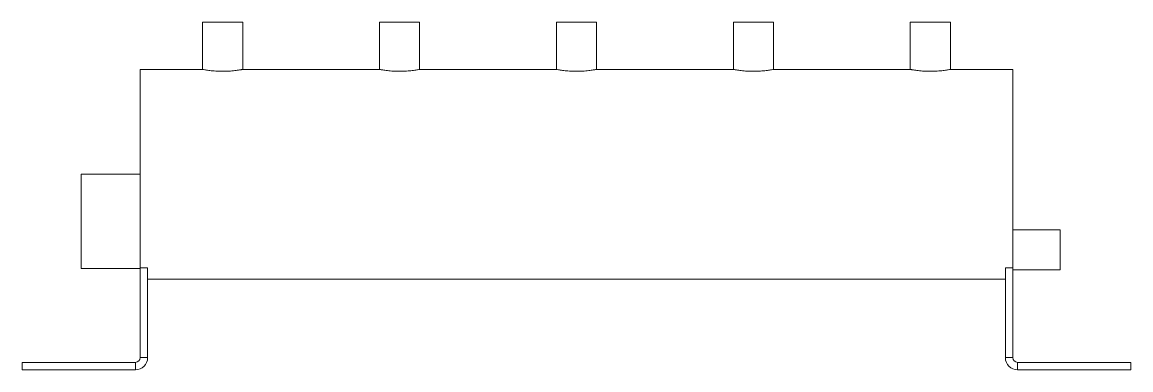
# Model space of a CAD drawing. Header units: millimetres. Extents: x -50 to 420, y -83 to 64.
import ezdxf

# ---------------------------------------------------------------- set-up
doc = ezdxf.new("R2010")
doc.units = ezdxf.units.MM

msp = doc.modelspace()

# ---------------------------------------------------------------- linework, layer by layer
at = {"color": 7, "linetype": 'Continuous', "lineweight": 15}
for p, q in [((26.5, 64.45), (26.5, 44.43)), ((26.5, 64.45), (43.5, 64.45)), ((43.5, 44.45), (43.5, 64.45)), ((101.5, 64.45), (101.5, 44.45)), ((101.5, 64.45), (118.5, 64.45)), ((118.5, 44.43), (118.5, 64.45)), ((176.5, 64.45), (176.5, 44.43)), ((176.5, 64.45), (193.5, 64.45)), ((193.5, 44.45), (193.5, 64.45)), ((251.5, 64.45), (251.5, 44.45)), ((251.5, 64.45), (268.5, 64.45)), ((268.5, 44.43), (268.5, 64.45)), ((326.5, 64.45), (326.5, 44.45)), ((326.5, 64.45), (343.5, 64.45)), ((343.5, 44.43), (343.5, 64.45)), ((26.61, 44.45), (0, 44.45)), ((0, 44.45), (0, -77.7)), ((101.5, 44.45), (43.5, 44.45)), ((176.61, 44.45), (118.39, 44.45)), ((251.5, 44.45), (193.5, 44.45)), ((326.5, 44.45), (268.39, 44.45)), ((370, 44.45), (343.39, 44.45)), ((370, 44.45), (370, -77.7)), ((0, 0), (-25, 0)), ((-25, 0), (-25, -40)), ((390, -23.5), (370, -23.5)), ((390, -23.5), (390, -40.5)), ((-25, -40), (0, -40)), ((0, -39.7), (3.17, -39.7)), ((3.17, -39.7), (3.17, -77.7)), ((370, -39.7), (366.82, -39.7)), ((366.82, -39.7), (366.82, -77.7)), ((370, -40.5), (390, -40.5)), ((3.17, -44.45), (366.82, -44.45)), ((-50, -79.7), (-2, -79.7)), ((-50, -82.87), (-50, -79.7)), ((-2, -79.7), (-2, -82.87)), ((0, -77.7), (3.17, -77.7)), ((370, -77.7), (366.82, -77.7)), ((420, -79.7), (372, -79.7)), ((372, -79.7), (372, -82.87)), ((420, -82.87), (420, -79.7)), ((-50, -82.87), (-2, -82.87)), ((420, -82.87), (372, -82.87))]:
    msp.add_line(p, q, dxfattribs=at)
for centre, radius, start, end in [((-2, -77.7), 2, 270, 0), ((-2, -77.7), 5.18, 270, 0), ((372, -77.7), 5.18, 180, 270), ((372, -77.7), 2, 180, 270)]:
    msp.add_arc(centre, radius, start, end, dxfattribs=at)
for points, knots in [([(43.5, 44.45), (43.41, 44.43), (43.22, 44.4), (41.79, 44.14), (39.66, 43.86), (36.98, 43.64), (34.08, 43.61), (31.32, 43.76), (28.94, 44.03), (27.28, 44.3), (26.47, 44.46), (26.58, 44.43), (26.61, 44.43)], [0, 0, 0, 0, 0.1060513, 0.2120575, 0.3192417, 0.4272938, 0.5340362, 0.6393268, 0.7452878, 0.8529818, 0.9608006, 1, 1, 1, 1]), ([(101.5, 44.45), (101.59, 44.43), (101.78, 44.4), (103.21, 44.14), (105.34, 43.86), (108.02, 43.64), (110.92, 43.61), (113.68, 43.76), (116.06, 44.03), (117.72, 44.3), (118.53, 44.46), (118.42, 44.43), (118.39, 44.43)], [0, 0, 0, 0, 0.106051, 0.212057, 0.319242, 0.427294, 0.534036, 0.639327, 0.745288, 0.852982, 0.960801, 1, 1, 1, 1]), ([(193.5, 44.45), (193.41, 44.43), (193.22, 44.4), (191.79, 44.14), (189.66, 43.86), (186.98, 43.64), (184.08, 43.61), (181.32, 43.76), (178.94, 44.03), (177.28, 44.3), (176.47, 44.46), (176.58, 44.43), (176.61, 44.43)], [0, 0, 0, 0, 0.106051, 0.212057, 0.319242, 0.427294, 0.534036, 0.639327, 0.745288, 0.852982, 0.960801, 1, 1, 1, 1]), ([(251.5, 44.45), (251.59, 44.43), (251.78, 44.4), (253.21, 44.14), (255.34, 43.86), (258.02, 43.64), (260.92, 43.61), (263.68, 43.76), (266.06, 44.03), (267.72, 44.3), (268.53, 44.46), (268.42, 44.43), (268.39, 44.43)], [0, 0, 0, 0, 0.106051, 0.212057, 0.319242, 0.427294, 0.534036, 0.639327, 0.745288, 0.852982, 0.960801, 1, 1, 1, 1]), ([(326.5, 44.45), (326.59, 44.43), (326.78, 44.4), (328.21, 44.14), (330.34, 43.86), (333.02, 43.64), (335.92, 43.61), (338.68, 43.76), (341.06, 44.03), (342.72, 44.3), (343.53, 44.46), (343.42, 44.43), (343.39, 44.43)], [0, 0, 0, 0, 0.106051, 0.212057, 0.319242, 0.427294, 0.534036, 0.639327, 0.745288, 0.852982, 0.960801, 1, 1, 1, 1])]:
    msp.add_open_spline(points, degree=3, knots=knots, dxfattribs=at)

doc.saveas('drawing.dxf')
